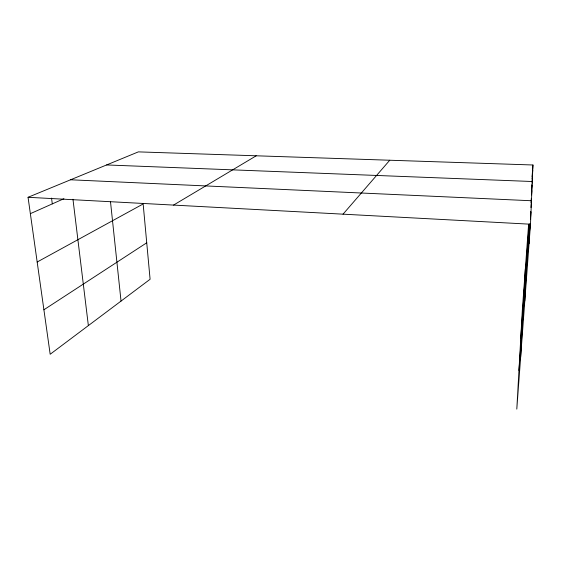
<?xml version="1.0" encoding="UTF-8"?>
<svg xmlns="http://www.w3.org/2000/svg" width="561" height="561" viewBox="0 0 561 561"><rect width="100%" height="100%" fill="white"/><g stroke="black" fill="none" stroke-linecap="round" stroke-linejoin="round"><path stroke-width="0.84" d="M524.794 301.075L528.581 224.688L522.312 310.289L516.8 409.123L530.489 224.211L532.95 164.99L138.357 151.877L28.05 197.29L50.174 354.257L150.096 279.273L143.153 203.959L37.173 262.015M529.044 243.733L529.886 224.519M520.636 357.238L525.341 268.929M532.094 176.715L532.459 171.687M532.641 169.177L532.95 164.99M532.101 178.777L532.733 170.179M531.526 189.057L531.828 184.878M532.137 180.691L532.508 175.677M520.748 338.262L529.149 223.944M531.569 190.971L532.01 184.948M532.137 183.23L532.263 181.512L106.604 164.948M531.008 202.605L531.316 198.349M531.569 194.94L531.884 190.677M518.953 370.449L529.71 224.533M530.397 215.158L530.65 211.77M530.965 207.535L531.463 200.754L70.588 179.779M529.626 230.494L530.124 223.727M530.44 219.491L531.001 211.876M343.03 214.169L389.755 160.236M43.905 309.777L146.737 242.794M173.552 205.088L256.223 155.797M30.357 213.664L63.912 198.706M28.05 197.29L530.489 224.211M51.542 198.089L52.299 203.888M72.965 199.26L88.365 325.597M110.51 201.792L121.036 301.082"/></g></svg>
